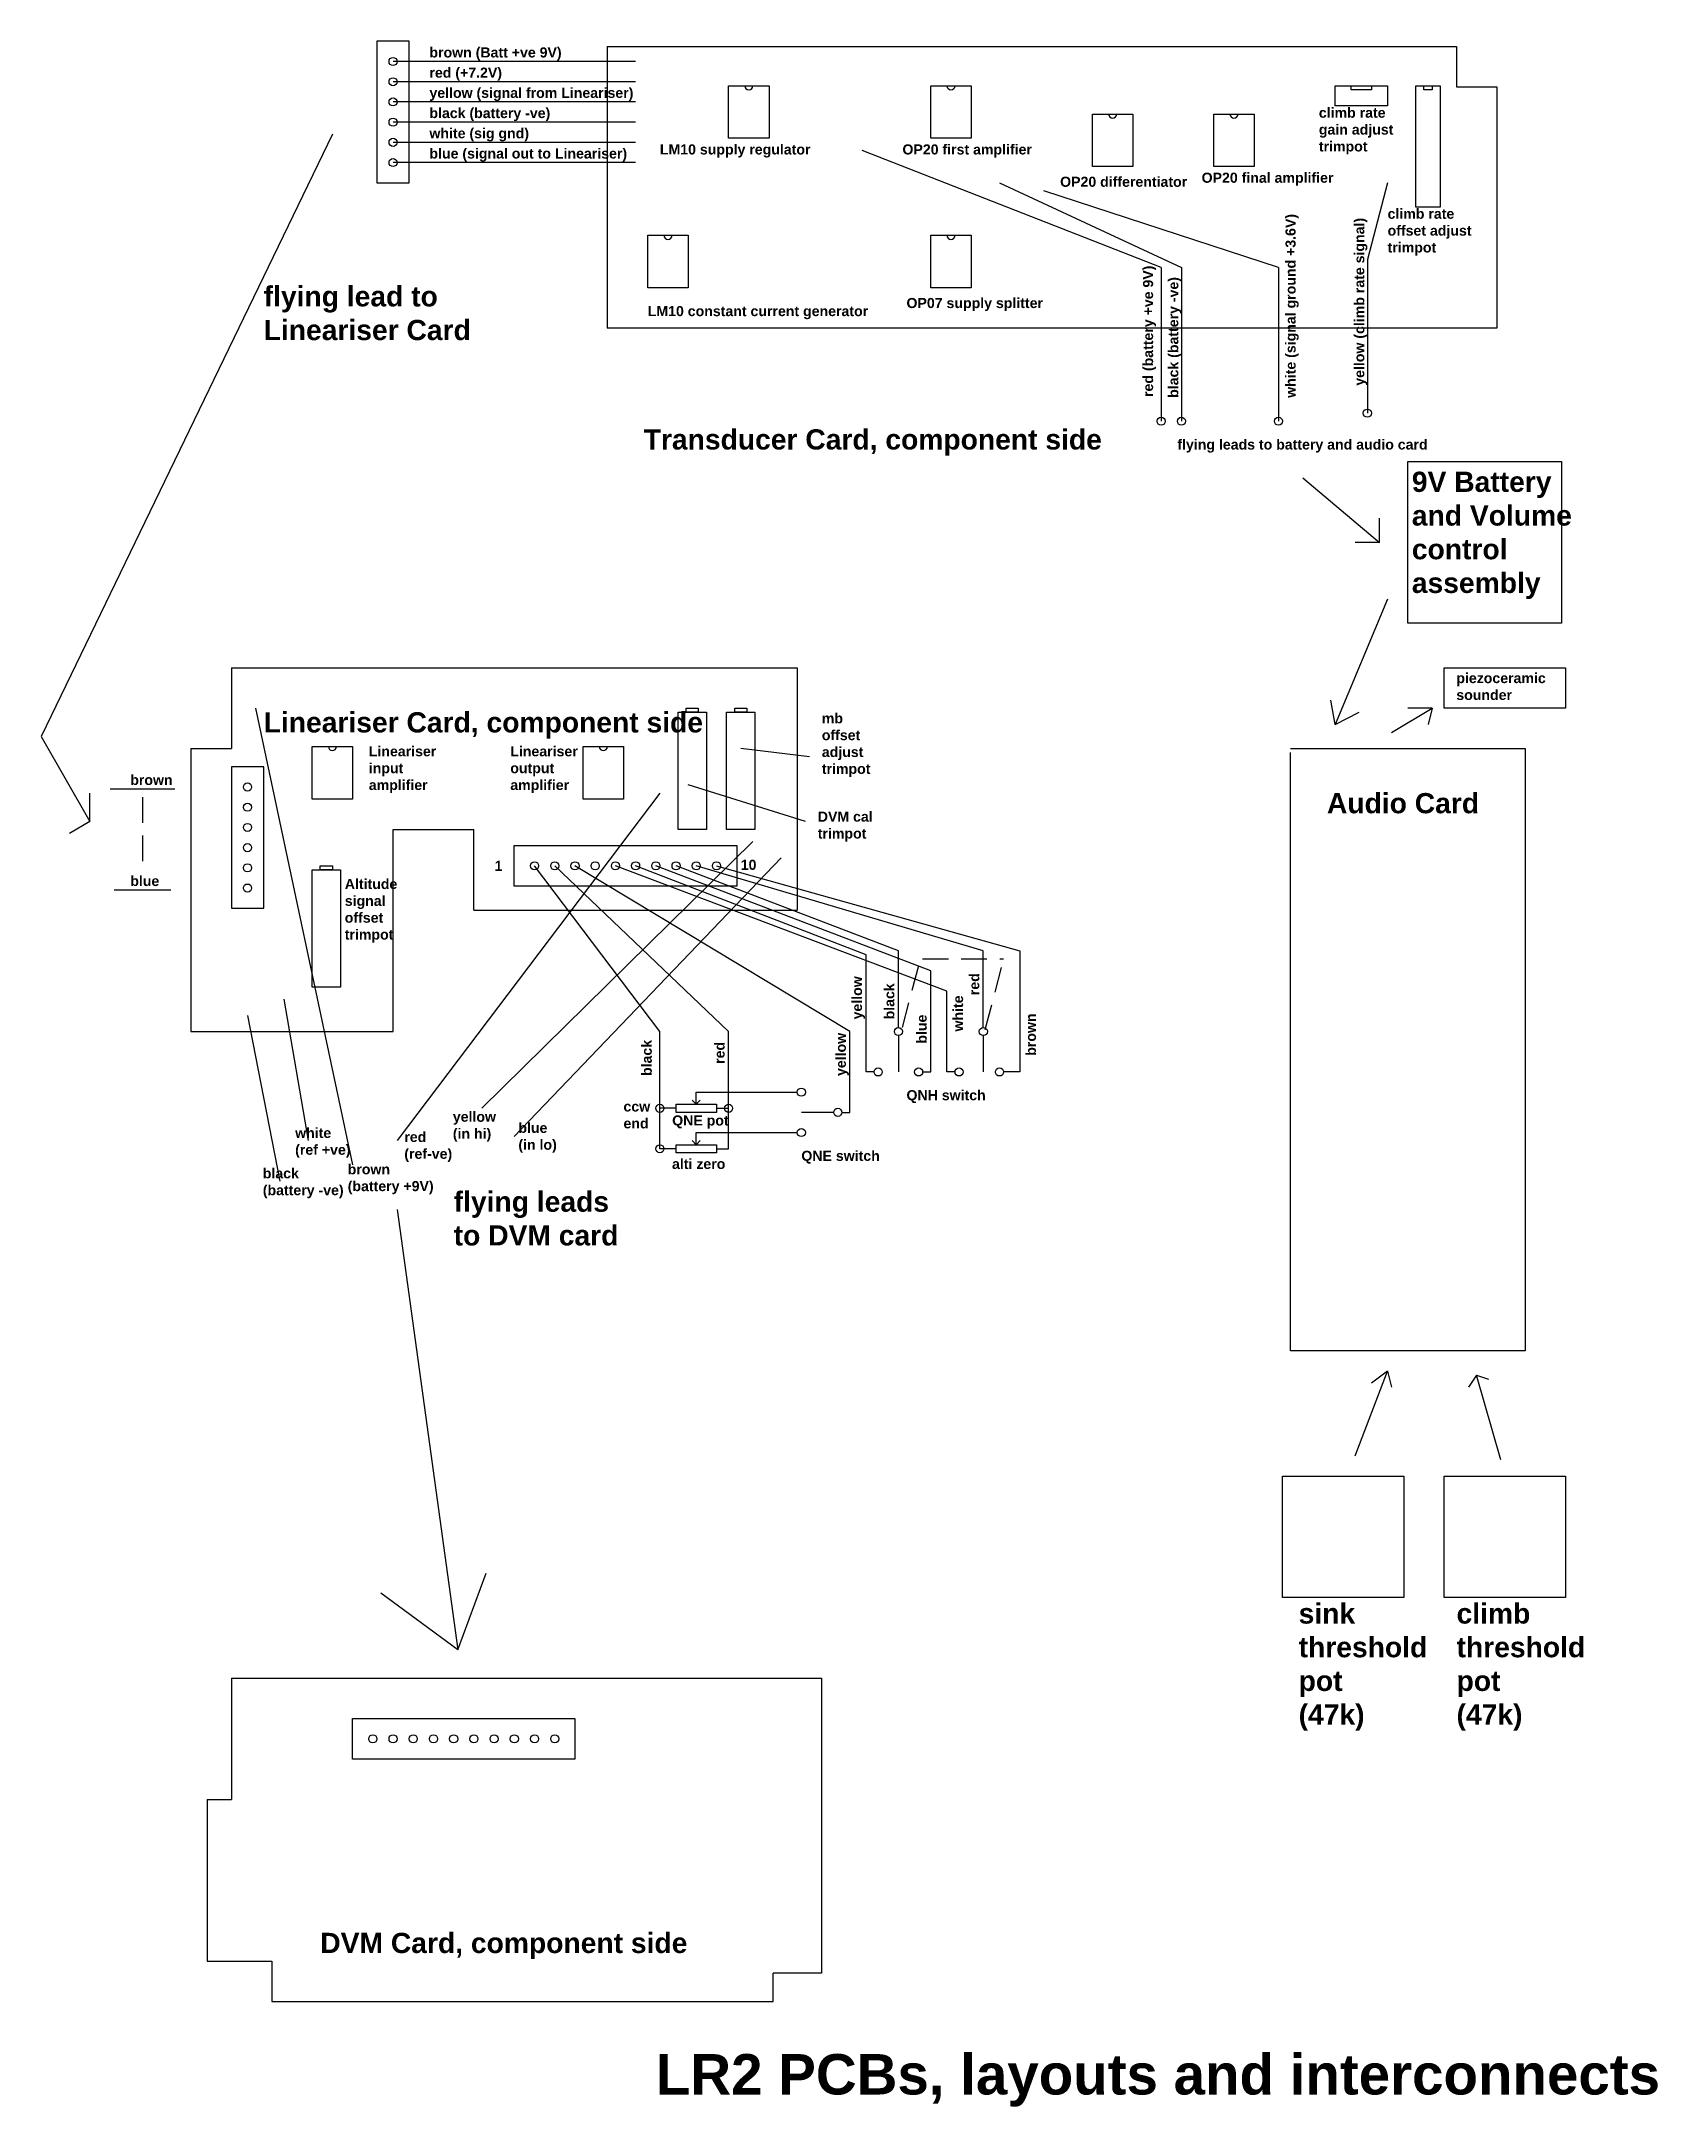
# Model space of a CAD drawing. Extents: x 23 to 423, y 34 to 545.
import ezdxf

# ---------------------------------------------------------------- set-up
doc = ezdxf.new("R2010")
doc.units = 0
doc.linetypes.add('HIDDEN', pattern=[9.525, 6.35, -3.175])
doc.layers.add('1', color=7, linetype='CONTINUOUS')
doc.styles.add('ARIALB', font='ARIALBD.TTF')

msp = doc.modelspace()

# ---------------------------------------------------------------- linework, layer by layer
at = {"layer": '1', "color": 7, "linetype": 'CONTINUOUS'}
for p, q in [((170, 540), (110, 540)), ((170, 535), (110, 535)), ((170, 530), (110, 530)), ((95, 522), (23, 373)), ((170, 525), (110, 525)), ((170, 520), (110, 520)), ((300, 489), (226, 518)), ((170, 515), (110, 515)), ((260, 510), (305, 489)), ((329, 489), (271, 508)), ((356, 510), (351, 491)), ((351, 491), (351, 453)), ((300, 489), (300, 451)), ((305, 489), (305, 451)), ((329, 489), (329, 451)), ((335, 437), (354, 421)), ((354, 421), (354, 427)), ((354, 421), (348, 421)), ((356, 407), (343, 376)), ((70, 390), (210, 390)), ((70, 390), (70, 370)), ((210, 390), (210, 330)), ((76, 380), (100, 267)), ((343, 376), (342, 382)), ((343, 376), (349, 379)), ((357, 374), (367, 380)), ((367, 380), (361, 380)), ((367, 380), (366, 376)), ((23, 373), (35, 352)), ((60, 370), (60, 300)), ((60, 370), (70, 370)), ((213, 368), (196, 370)), ((35, 352), (35, 359)), ((56, 360), (40, 360)), ((176, 359), (111, 273)), ((212, 352), (183, 361)), ((35, 352), (30, 349)), ((110, 300), (110, 350)), ((110, 350), (130, 350)), ((130, 330), (130, 350)), ((199, 347), (132, 281)), ((206, 343), (140, 274)), ((176, 300), (145, 341)), ((193, 300), (150, 341)), ((223, 300), (155, 341)), ((247, 310), (165, 341)), ((227, 319), (170, 341)), ((243, 315), (175, 341)), ((235, 320), (180, 341)), ((256, 320), (185, 341)), ((190, 341), (265, 320)), ((55, 335), (41, 335)), ((130, 330), (210, 330)), ((227, 290), (227, 319)), ((235, 301), (235, 320)), ((256, 301), (256, 320)), ((265, 320), (265, 290)), ((243, 290), (243, 315)), ((83, 308), (89, 273)), ((247, 290), (247, 310)), ((74, 304), (82, 263)), ((60, 300), (110, 300)), ((176, 271), (176, 300)), ((193, 271), (193, 300)), ((223, 280), (223, 300)), ((235, 299), (235, 290)), ((256, 299), (256, 290)), ((229, 290), (227, 290)), ((241, 290), (243, 290)), ((249, 290), (247, 290)), ((265, 290), (261, 290)), ((184, 283), (185, 282)), ((185, 282), (185, 285)), ((185, 285), (210, 285)), ((186, 283), (185, 282)), ((180, 281), (176, 281)), ((190, 281), (193, 281)), ((219, 280), (211, 280)), ((221, 280), (223, 280)), ((180, 271), (176, 271)), ((185, 272), (184, 273)), ((185, 272), (185, 275)), ((185, 275), (210, 275)), ((185, 272), (186, 273)), ((190, 271), (193, 271)), ((111, 256), (126, 147)), ((348, 195), (356, 216)), ((356, 216), (352, 213)), ((356, 216), (357, 212)), ((378, 215), (376, 212)), ((384, 194), (378, 215)), ((378, 215), (381, 214)), ((126, 147), (133, 166)), ((126, 147), (107, 161)), ((70, 140), (216, 140)), ((70, 140), (70, 110)), ((216, 140), (216, 67)), ((64, 110), (64, 70)), ((64, 110), (70, 110)), ((64, 70), (80, 70)), ((80, 70), (80, 60)), ((204, 60), (204, 67)), ((216, 67), (204, 67)), ((80, 60), (204, 60))]:
    msp.add_line(p, q, dxfattribs=at)
at = {"layer": '1', "color": 7, "linetype": 'HIDDEN'}
for p, q in [((48, 358), (48, 339)), ((236, 301), (240.474, 318)), ((241, 318), (261, 318)), ((256.5, 300.5), (261.105, 318))]:
    msp.add_line(p, q, dxfattribs=at)
at = {"layer": '1', "color": 7, "linetype": 'CONTINUOUS'}
for points in [[(106, 545), (106, 510), (114, 510), (114, 545), (106, 545)], [(163, 543.683), (373.045, 543.683), (373.045, 533.729), (383, 533.729), (383, 474), (163, 474)], [(163, 543.683), (163, 474)], [(370, 390), (400, 390), (400, 380), (371, 380), (370, 380), (370, 390)], [(332, 370), (390, 370), (390, 221), (332, 221), (332, 369)], [(70, 365.5), (70, 330.5), (78, 330.5), (78, 365.5), (70, 365.5)], [(140, 346), (195, 346), (195, 336), (140, 336), (140, 346)], [(330, 190), (360, 190), (360, 160), (330, 160), (330, 190)], [(370, 190), (400, 190), (400, 160), (370, 160), (370, 190)], [(100, 130), (155, 130), (155, 120), (100, 120), (100, 130)]]:
    msp.add_lwpolyline(points, dxfattribs=at)
for points in [[(193, 534), (203, 534), (203, 521), (193, 521)], [(243, 534), (253, 534), (253, 521), (243, 521)], [(343, 534), (356, 534), (356, 529), (343, 529)], [(347, 534), (352, 534), (352, 533), (347, 533)], [(363, 534), (369, 534), (369, 504), (363, 504)], [(365, 534), (367, 534), (367, 533), (365, 533)], [(283, 527), (293, 527), (293, 514), (283, 514)], [(313, 527), (323, 527), (323, 514), (313, 514)], [(173, 497), (183, 497), (183, 484), (173, 484)], [(243, 497), (253, 497), (253, 484), (243, 484)], [(361, 441), (399, 441), (399, 401), (361, 401)], [(180.5, 379), (187.5, 379), (187.5, 350), (180.5, 350)], [(182.5, 380), (185.5, 380), (185.5, 379), (182.5, 379)], [(192.5, 379), (199.5, 379), (199.5, 350), (192.5, 350)], [(194.5, 380), (197.5, 380), (197.5, 379), (194.5, 379)], [(90, 370.5), (100, 370.5), (100, 357.5), (90, 357.5)], [(157, 370.5), (167, 370.5), (167, 357.5), (157, 357.5)], [(90, 340), (97, 340), (97, 311), (90, 311)], [(92, 341), (95, 341), (95, 340), (92, 340)], [(180, 282), (190, 282), (190, 280), (180, 280)], [(180, 272), (190, 272), (190, 270), (180, 270)]]:
    msp.add_lwpolyline(points, close=True, dxfattribs=at)
for centre in [(110, 540), (110, 535), (110, 530), (110, 525), (110, 520), (110, 515), (300, 451), (305, 451), (329, 451), (351, 453), (74, 360.5), (74, 355.5), (74, 350.5), (74, 345.5), (74, 340.5), (145, 341), (150, 341), (155, 341), (160, 341), (165, 341), (170, 341), (175, 341), (180, 341), (185, 341), (190, 341), (74, 335.5), (235, 300), (256, 300), (230, 290), (240, 290), (250, 290), (260, 290), (176, 281), (193, 281), (211, 285), (211, 275), (220, 280), (176, 271), (105, 125), (110, 125), (115, 125), (120, 125), (125, 125), (130, 125), (135, 125), (140, 125), (145, 125), (150, 125)]:
    msp.add_circle(centre, 1, dxfattribs=at)
for centre in [(198, 534), (248, 534), (288, 527), (318, 527), (178, 497), (248, 497), (95, 370.5), (162, 370.5)]:
    msp.add_arc(centre, 1, 180, 0, dxfattribs=at)

# ---------------------------------------------------------------- texts
at = {"layer": '1', "color": 7, "linetype": 'CONTINUOUS', "style": 'ARIALB'}
for s, height, p in [('brown (Batt +ve 9V)', 2.5, (119, 541)), ('red (+7.2V)', 2.5, (119, 536)), ('yellow (signal from Lineariser)', 2.5, (119, 531)), ('black (battery -ve)', 2.5, (119, 526)), ('white (sig gnd)', 2.5, (119, 521)), ('blue (signal out to Lineariser)', 2.5, (119, 516)), ('LM10 supply regulator', 2.5, (176, 517)), ('OP20 first amplifier', 2.5, (236, 517)), ('OP20 differentiator', 2.5, (275, 509)), ('OP20 final amplifier', 2.5, (310, 510)), ('OP07 supply splitter', 2.5, (237, 479)), ('LM10 constant current generator', 2.5, (173, 477)), ('Transducer Card, component side', 5, (172, 444)), ('flying leads to battery and audio card', 2.5, (304, 444)), ('Lineariser Card, component side', 5, (78, 374)), ('brown', 2.5, (45, 361)), ('Audio Card', 5, (341, 354)), ('10', 2.5, (196, 340)), ('blue', 2.5, (45, 336)), ('1', 2.5, (135.11, 339.75)), ('QNH switch', 2.5, (237, 283)), ('QNE pot', 2.5, (179.042, 276.75)), ('alti zero', 2.5, (179, 266)), ('QNE switch', 2.5, (211, 268)), ('DVM Card, component side', 5, (92, 72)), ('LR2 PCBs, layouts and interconnects', 10, (175, 37))]:
    msp.add_text(s, height=height, dxfattribs=at).set_placement(p)
for s, p in [('white (signal ground +3.6V)', (333.25, 456.787)), ('yellow (climb rate signal)', (350.25, 459.787)), ('red (battery +ve 9V)', (298, 457)), ('black (battery -ve)', (304.25, 456.787)), ('yellow', (226, 303)), ('black', (234, 303)), ('red', (255, 309)), ('white', (251, 300)), ('blue', (242, 297)), ('brown', (269, 294)), ('black', (174, 289)), ('red', (192, 292)), ('yellow', (222, 289))]:
    msp.add_text(s, height=2.5, rotation=90, dxfattribs=at).set_placement(p)
at = {"layer": '1', "color": 7, "linetype": 'CONTINUOUS', "attachment_point": 7, "style": 'ARIALB'}
for s, insert, char_height in [('climb rate \\Pgain adjust \\Ptrimpot', (339, 517), 2.5), ('climb rate \\Poffset adjust \\Ptrimpot', (356, 492), 2.5), ('flying lead to \\PLineariser Card', (78, 471), 5), ('9V Battery\\Pand Volume\\Pcontrol\\Passembly', (362, 407), 5), ('piezoceramic \\Psounder', (373, 382), 2.5), ('mb\\Poffset \\Padjust \\Ptrimpot', (216.059, 363), 2.5), ('Lineariser \\Pinput \\Pamplifier', (104, 359), 2.5), ('Lineariser \\Poutput \\Pamplifier', (139, 359), 2.5), ('DVM cal\\Ptrimpot', (215.059, 347), 2.5), ('Altitude \\Psignal \\Poffset \\Ptrimpot', (98.059, 322), 2.5), ('ccw\\Pend', (167, 276), 2.5), ('white\\P(ref +ve)', (85.787, 268.75), 2.5), ('yellow\\P(in hi)', (124.787, 272.75), 2.5), ('blue\\P(in lo)', (141, 270), 2.5), ('red\\P(ref-ve)', (112.787, 267.75), 2.5), ('black\\P(battery -ve)', (77.787, 258.75), 2.5), ('brown\\P(battery +9V)', (98.787, 259.75), 2.5), ('flying leads\\Pto DVM card', (125, 247), 5), ('sink \\Pthreshold \\Ppot\\P(47k)', (334, 127), 5), ('climb\\Pthreshold \\Ppot\\P(47k)', (373.06, 127), 5)]:
    msp.add_mtext(s, dxfattribs=dict(at, insert=insert, char_height=char_height))

doc.saveas('drawing.dxf')
